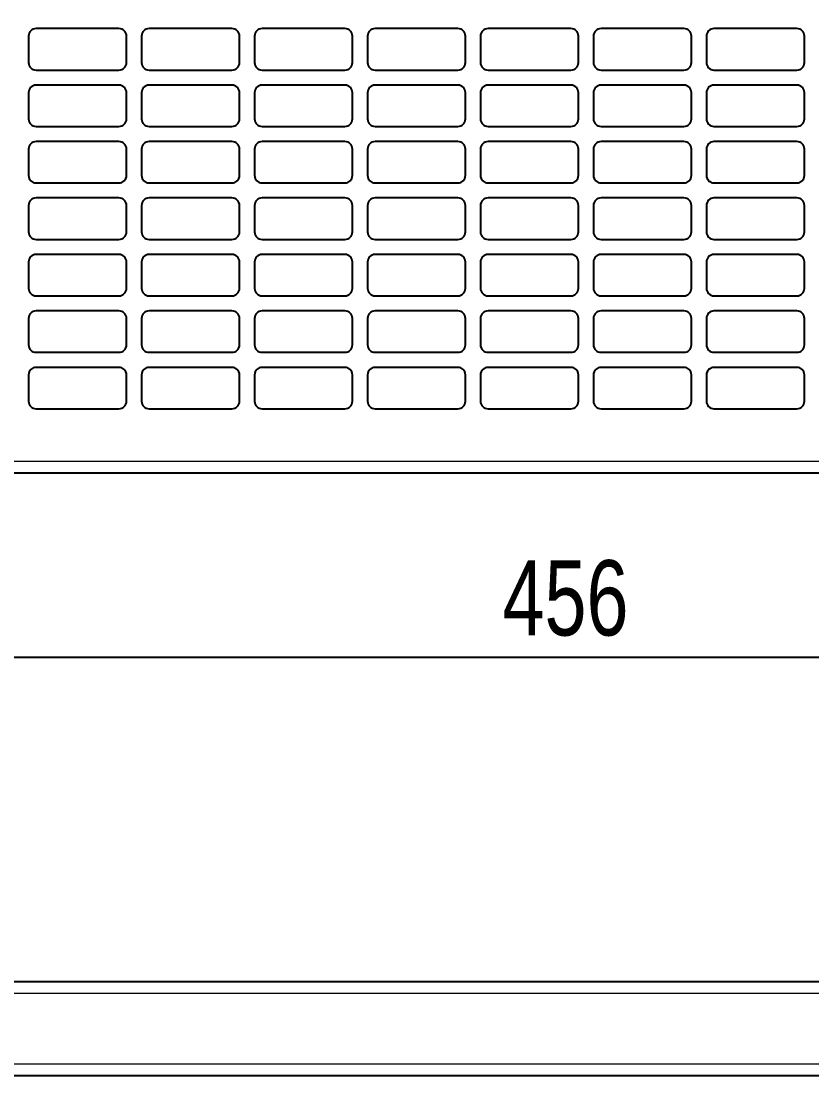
# Model space of a CAD drawing. Header units: millimetres. Extents: x -403 to 1106, y 650 to 1898.
# Drawn here: x -204.6 to 5.4, y 702.1 to 982.4 of the extents above; entities that cross this region are included whole.
import ezdxf

# ---------------------------------------------------------------- set-up
doc = ezdxf.new("R2010")
doc.units = ezdxf.units.MM
doc.layers.add('FORMAT', color=7, linetype='Continuous')
doc.styles.add('SLDTEXTSTYLE0', font='TXT', dxfattribs={"width": 0.75})
doc.dimstyles.new('SLDDIMSTYLE0', dxfattribs={"dimtxt": 20, "dimasz": 10, "dimexe": 0, "dimexo": 0.0625, "dimgap": 5, "dimtad": 2, "dimdec": 1, "dimrnd": 1e-09, "dimzin": 12, "dimdsep": 46, "dimtxsty": 'SLDTEXTSTYLE0', "dimsah": 1, "dimcen": 0.09, "dimadec": 0, "dimazin": 3, "dimtfac": 1, "dimtofl": 0, "dimtmove": 0, "dimatfit": 3, "dimfxl": 0, "dimfrac": 2, "dimtolj": 1, "dimtzin": 12, "dimarcsym": 0})

# ---------------------------------------------------------------- blocks, each defined once
blk = doc.blocks.new('_D_4')
at = {"layer": 'FORMAT'}
for p, q in [((-282.6, 1303.85), (-282.6, 812.36)), ((173.4, 1303.85), (173.4, 812.36)), ((-282.6, 813.36), (173.4, 813.36))]:
    blk.add_line(p, q, dxfattribs=at)
for points in [[(-282.6, 813.36), (-272.6, 811.82), (-272.6, 814.9)], [(173.4, 813.36), (163.4, 814.9), (163.4, 811.82)]]:
    blk.add_solid(points, dxfattribs=at)
at = {"layer": 'FORMAT', "insert": (-76.76, 839.14), "char_height": 20, "attachment_point": 1, "style": 'SLDTEXTSTYLE0'}
blk.add_mtext('456', dxfattribs=at)

msp = doc.modelspace()

# ---------------------------------------------------------------- linework, layer by layer
at = {"color": 7, "linetype": 'Continuous', "lineweight": 25}
for p, q in [((-202.6, 978.36), (-202.6, 971.36)), ((-178.6, 980.36), (-200.6, 980.36)), ((-176.6, 971.36), (-176.6, 978.36)), ((-172.6, 978.36), (-172.6, 971.36)), ((-148.6, 980.36), (-170.6, 980.36)), ((-146.6, 971.36), (-146.6, 978.36)), ((-142.6, 978.36), (-142.6, 971.36)), ((-118.6, 980.36), (-140.6, 980.36)), ((-116.6, 971.36), (-116.6, 978.36)), ((-112.6, 978.36), (-112.6, 971.36)), ((-88.6, 980.36), (-110.6, 980.36)), ((-86.6, 971.36), (-86.6, 978.36)), ((-82.6, 978.36), (-82.6, 971.36)), ((-58.6, 980.36), (-80.6, 980.36)), ((-56.6, 971.36), (-56.6, 978.36)), ((-52.6, 978.36), (-52.6, 971.36)), ((-28.6, 980.36), (-50.6, 980.36)), ((-26.6, 971.36), (-26.6, 978.36)), ((-22.6, 978.36), (-22.6, 971.36)), ((1.4, 980.36), (-20.6, 980.36)), ((3.4, 971.36), (3.4, 978.36)), ((-200.6, 969.36), (-178.6, 969.36)), ((-170.6, 969.36), (-148.6, 969.36)), ((-140.6, 969.36), (-118.6, 969.36)), ((-110.6, 969.36), (-88.6, 969.36)), ((-80.6, 969.36), (-58.6, 969.36)), ((-50.6, 969.36), (-28.6, 969.36)), ((-20.6, 969.36), (1.4, 969.36)), ((-178.6, 965.36), (-200.6, 965.36)), ((-148.6, 965.36), (-170.6, 965.36)), ((-118.6, 965.36), (-140.6, 965.36)), ((-88.6, 965.36), (-110.6, 965.36)), ((-58.6, 965.36), (-80.6, 965.36)), ((-28.6, 965.36), (-50.6, 965.36)), ((1.4, 965.36), (-20.6, 965.36)), ((-202.6, 963.36), (-202.6, 956.36)), ((-176.6, 956.36), (-176.6, 963.36)), ((-172.6, 963.36), (-172.6, 956.36)), ((-146.6, 956.36), (-146.6, 963.36)), ((-142.6, 963.36), (-142.6, 956.36)), ((-116.6, 956.36), (-116.6, 963.36)), ((-112.6, 963.36), (-112.6, 956.36)), ((-86.6, 956.36), (-86.6, 963.36)), ((-82.6, 963.36), (-82.6, 956.36)), ((-56.6, 956.36), (-56.6, 963.36)), ((-52.6, 963.36), (-52.6, 956.36)), ((-26.6, 956.36), (-26.6, 963.36)), ((-22.6, 963.36), (-22.6, 956.36)), ((3.4, 956.36), (3.4, 963.36)), ((-200.6, 954.36), (-178.6, 954.36)), ((-170.6, 954.36), (-148.6, 954.36)), ((-140.6, 954.36), (-118.6, 954.36)), ((-110.6, 954.36), (-88.6, 954.36)), ((-80.6, 954.36), (-58.6, 954.36)), ((-50.6, 954.36), (-28.6, 954.36)), ((-20.6, 954.36), (1.4, 954.36)), ((-178.6, 950.36), (-200.6, 950.36)), ((-148.6, 950.36), (-170.6, 950.36)), ((-118.6, 950.36), (-140.6, 950.36)), ((-88.6, 950.36), (-110.6, 950.36)), ((-58.6, 950.36), (-80.6, 950.36)), ((-28.6, 950.36), (-50.6, 950.36)), ((1.4, 950.36), (-20.6, 950.36)), ((-202.6, 948.36), (-202.6, 941.36)), ((-176.6, 941.36), (-176.6, 948.36)), ((-172.6, 948.36), (-172.6, 941.36)), ((-146.6, 941.36), (-146.6, 948.36)), ((-142.6, 948.36), (-142.6, 941.36)), ((-116.6, 941.36), (-116.6, 948.36)), ((-112.6, 948.36), (-112.6, 941.36)), ((-86.6, 941.36), (-86.6, 948.36)), ((-82.6, 948.36), (-82.6, 941.36)), ((-56.6, 941.36), (-56.6, 948.36)), ((-52.6, 948.36), (-52.6, 941.36)), ((-26.6, 941.36), (-26.6, 948.36)), ((-22.6, 948.36), (-22.6, 941.36)), ((3.4, 941.36), (3.4, 948.36)), ((-200.6, 939.36), (-178.6, 939.36)), ((-170.6, 939.36), (-148.6, 939.36)), ((-140.6, 939.36), (-118.6, 939.36)), ((-110.6, 939.36), (-88.6, 939.36)), ((-80.6, 939.36), (-58.6, 939.36)), ((-50.6, 939.36), (-28.6, 939.36)), ((-20.6, 939.36), (1.4, 939.36)), ((-202.6, 933.36), (-202.6, 926.36)), ((-178.6, 935.36), (-200.6, 935.36)), ((-176.6, 926.36), (-176.6, 933.36)), ((-172.6, 933.36), (-172.6, 926.36)), ((-148.6, 935.36), (-170.6, 935.36)), ((-146.6, 926.36), (-146.6, 933.36)), ((-142.6, 933.36), (-142.6, 926.36)), ((-118.6, 935.36), (-140.6, 935.36)), ((-116.6, 926.36), (-116.6, 933.36)), ((-112.6, 933.36), (-112.6, 926.36)), ((-88.6, 935.36), (-110.6, 935.36)), ((-86.6, 926.36), (-86.6, 933.36)), ((-82.6, 933.36), (-82.6, 926.36)), ((-58.6, 935.36), (-80.6, 935.36)), ((-56.6, 926.36), (-56.6, 933.36)), ((-52.6, 933.36), (-52.6, 926.36)), ((-28.6, 935.36), (-50.6, 935.36)), ((-26.6, 926.36), (-26.6, 933.36)), ((-22.6, 933.36), (-22.6, 926.36)), ((1.4, 935.36), (-20.6, 935.36)), ((3.4, 926.36), (3.4, 933.36)), ((-200.6, 924.36), (-178.6, 924.36)), ((-170.6, 924.36), (-148.6, 924.36)), ((-140.6, 924.36), (-118.6, 924.36)), ((-110.6, 924.36), (-88.6, 924.36)), ((-80.6, 924.36), (-58.6, 924.36)), ((-50.6, 924.36), (-28.6, 924.36)), ((-20.6, 924.36), (1.4, 924.36)), ((-178.6, 920.36), (-200.6, 920.36)), ((-148.6, 920.36), (-170.6, 920.36)), ((-118.6, 920.36), (-140.6, 920.36)), ((-88.6, 920.36), (-110.6, 920.36)), ((-58.6, 920.36), (-80.6, 920.36)), ((-28.6, 920.36), (-50.6, 920.36)), ((1.4, 920.36), (-20.6, 920.36)), ((-202.6, 918.36), (-202.6, 911.36)), ((-176.6, 911.36), (-176.6, 918.36)), ((-172.6, 918.36), (-172.6, 911.36)), ((-146.6, 911.36), (-146.6, 918.36)), ((-142.6, 918.36), (-142.6, 911.36)), ((-116.6, 911.36), (-116.6, 918.36)), ((-112.6, 918.36), (-112.6, 911.36)), ((-86.6, 911.36), (-86.6, 918.36)), ((-82.6, 918.36), (-82.6, 911.36)), ((-56.6, 911.36), (-56.6, 918.36)), ((-52.6, 918.36), (-52.6, 911.36)), ((-26.6, 911.36), (-26.6, 918.36)), ((-22.6, 918.36), (-22.6, 911.36)), ((3.4, 911.36), (3.4, 918.36)), ((-200.6, 909.36), (-178.6, 909.36)), ((-170.6, 909.36), (-148.6, 909.36)), ((-140.6, 909.36), (-118.6, 909.36)), ((-110.6, 909.36), (-88.6, 909.36)), ((-80.6, 909.36), (-58.6, 909.36)), ((-50.6, 909.36), (-28.6, 909.36)), ((-20.6, 909.36), (1.4, 909.36)), ((-178.6, 905.36), (-200.6, 905.36)), ((-148.6, 905.36), (-170.6, 905.36)), ((-118.6, 905.36), (-140.6, 905.36)), ((-88.6, 905.36), (-110.6, 905.36)), ((-58.6, 905.36), (-80.6, 905.36)), ((-28.6, 905.36), (-50.6, 905.36)), ((1.4, 905.36), (-20.6, 905.36)), ((-202.6, 903.36), (-202.6, 896.36)), ((-176.6, 896.36), (-176.6, 903.36)), ((-172.6, 903.36), (-172.6, 896.36)), ((-146.6, 896.36), (-146.6, 903.36)), ((-142.6, 903.36), (-142.6, 896.36)), ((-116.6, 896.36), (-116.6, 903.36)), ((-112.6, 903.36), (-112.6, 896.36)), ((-86.6, 896.36), (-86.6, 903.36)), ((-82.6, 903.36), (-82.6, 896.36)), ((-56.6, 896.36), (-56.6, 903.36)), ((-52.6, 903.36), (-52.6, 896.36)), ((-26.6, 896.36), (-26.6, 903.36)), ((-22.6, 903.36), (-22.6, 896.36)), ((3.4, 896.36), (3.4, 903.36)), ((-200.6, 894.36), (-178.6, 894.36)), ((-170.6, 894.36), (-148.6, 894.36)), ((-140.6, 894.36), (-118.6, 894.36)), ((-110.6, 894.36), (-88.6, 894.36)), ((-80.6, 894.36), (-58.6, 894.36)), ((-50.6, 894.36), (-28.6, 894.36)), ((-20.6, 894.36), (1.4, 894.36)), ((-202.6, 888.36), (-202.6, 881.36)), ((-178.6, 890.36), (-200.6, 890.36)), ((-176.6, 881.36), (-176.6, 888.36)), ((-172.6, 888.36), (-172.6, 881.36)), ((-148.6, 890.36), (-170.6, 890.36)), ((-146.6, 881.36), (-146.6, 888.36)), ((-142.6, 888.36), (-142.6, 881.36)), ((-118.6, 890.36), (-140.6, 890.36)), ((-116.6, 881.36), (-116.6, 888.36)), ((-112.6, 888.36), (-112.6, 881.36)), ((-88.6, 890.36), (-110.6, 890.36)), ((-86.6, 881.36), (-86.6, 888.36)), ((-82.6, 888.36), (-82.6, 881.36)), ((-58.6, 890.36), (-80.6, 890.36)), ((-56.6, 881.36), (-56.6, 888.36)), ((-52.6, 888.36), (-52.6, 881.36)), ((-28.6, 890.36), (-50.6, 890.36)), ((-26.6, 881.36), (-26.6, 888.36)), ((-22.6, 888.36), (-22.6, 881.36)), ((1.4, 890.36), (-20.6, 890.36)), ((3.4, 881.36), (3.4, 888.36)), ((-200.6, 879.36), (-178.6, 879.36)), ((-170.6, 879.36), (-148.6, 879.36)), ((-140.6, 879.36), (-118.6, 879.36)), ((-110.6, 879.36), (-88.6, 879.36)), ((-80.6, 879.36), (-58.6, 879.36)), ((-50.6, 879.36), (-28.6, 879.36)), ((-20.6, 879.36), (1.4, 879.36)), ((-254.65, 862.35), (145.95, 862.35)), ((159.9, 727.13), (-269.1, 727.13)), ((157.05, 702.13), (-266.15, 702.13))]:
    msp.add_line(p, q, dxfattribs=at)
at = {"color": 8, "linetype": 'Continuous', "lineweight": 18}
for p, q in [((-254.65, 865.45), (145.95, 865.45)), ((159.9, 724.03), (-269.1, 724.03)), ((157.38, 705.23), (-266.47, 705.23))]:
    msp.add_line(p, q, dxfattribs=at)
at = {"color": 7, "linetype": 'Continuous', "lineweight": 25}
for centre, start, end in [((-200.6, 978.36), 90, 180), ((-178.6, 978.36), 0, 90), ((-170.6, 978.36), 90, 180), ((-148.6, 978.36), 0, 90), ((-140.6, 978.36), 90, 180), ((-118.6, 978.36), 0, 90), ((-110.6, 978.36), 90, 180), ((-88.6, 978.36), 0, 90), ((-80.6, 978.36), 90, 180), ((-58.6, 978.36), 0, 90), ((-50.6, 978.36), 90, 180), ((-28.6, 978.36), 0, 90), ((-20.6, 978.36), 90, 180), ((1.4, 978.36), 0, 90), ((-200.6, 971.36), 180, 270), ((-178.6, 971.36), 270, 0), ((-170.6, 971.36), 180, 270), ((-148.6, 971.36), 270, 0), ((-140.6, 971.36), 180, 270), ((-118.6, 971.36), 270, 0), ((-110.6, 971.36), 180, 270), ((-88.6, 971.36), 270, 0), ((-80.6, 971.36), 180, 270), ((-58.6, 971.36), 270, 0), ((-50.6, 971.36), 180, 270), ((-28.6, 971.36), 270, 0), ((-20.6, 971.36), 180, 270), ((1.4, 971.36), 270, 0), ((-200.6, 963.36), 90, 180), ((-178.6, 963.36), 0, 90), ((-170.6, 963.36), 90, 180), ((-148.6, 963.36), 0, 90), ((-140.6, 963.36), 90, 180), ((-118.6, 963.36), 0, 90), ((-110.6, 963.36), 90, 180), ((-88.6, 963.36), 0, 90), ((-80.6, 963.36), 90, 180), ((-58.6, 963.36), 0, 90), ((-50.6, 963.36), 90, 180), ((-28.6, 963.36), 0, 90), ((-20.6, 963.36), 90, 180), ((1.4, 963.36), 0, 90), ((-200.6, 956.36), 180, 270), ((-178.6, 956.36), 270, 0), ((-170.6, 956.36), 180, 270), ((-148.6, 956.36), 270, 0), ((-140.6, 956.36), 180, 270), ((-118.6, 956.36), 270, 0), ((-110.6, 956.36), 180, 270), ((-88.6, 956.36), 270, 0), ((-80.6, 956.36), 180, 270), ((-58.6, 956.36), 270, 0), ((-50.6, 956.36), 180, 270), ((-28.6, 956.36), 270, 0), ((-20.6, 956.36), 180, 270), ((1.4, 956.36), 270, 0), ((-200.6, 948.36), 90, 180), ((-178.6, 948.36), 0, 90), ((-170.6, 948.36), 90, 180), ((-148.6, 948.36), 0, 90), ((-140.6, 948.36), 90, 180), ((-118.6, 948.36), 0, 90), ((-110.6, 948.36), 90, 180), ((-88.6, 948.36), 0, 90), ((-80.6, 948.36), 90, 180), ((-58.6, 948.36), 0, 90), ((-50.6, 948.36), 90, 180), ((-28.6, 948.36), 0, 90), ((-20.6, 948.36), 90, 180), ((1.4, 948.36), 0, 90), ((-200.6, 941.36), 180, 270), ((-178.6, 941.36), 270, 0), ((-170.6, 941.36), 180, 270), ((-148.6, 941.36), 270, 0), ((-140.6, 941.36), 180, 270), ((-118.6, 941.36), 270, 0), ((-110.6, 941.36), 180, 270), ((-88.6, 941.36), 270, 0), ((-80.6, 941.36), 180, 270), ((-58.6, 941.36), 270, 0), ((-50.6, 941.36), 180, 270), ((-28.6, 941.36), 270, 0), ((-20.6, 941.36), 180, 270), ((1.4, 941.36), 270, 0), ((-200.6, 933.36), 90, 180), ((-178.6, 933.36), 0, 90), ((-170.6, 933.36), 90, 180), ((-148.6, 933.36), 0, 90), ((-140.6, 933.36), 90, 180), ((-118.6, 933.36), 0, 90), ((-110.6, 933.36), 90, 180), ((-88.6, 933.36), 0, 90), ((-80.6, 933.36), 90, 180), ((-58.6, 933.36), 0, 90), ((-50.6, 933.36), 90, 180), ((-28.6, 933.36), 0, 90), ((-20.6, 933.36), 90, 180), ((1.4, 933.36), 0, 90), ((-200.6, 926.36), 180, 270), ((-178.6, 926.36), 270, 0), ((-170.6, 926.36), 180, 270), ((-148.6, 926.36), 270, 0), ((-140.6, 926.36), 180, 270), ((-118.6, 926.36), 270, 0), ((-110.6, 926.36), 180, 270), ((-88.6, 926.36), 270, 0), ((-80.6, 926.36), 180, 270), ((-58.6, 926.36), 270, 0), ((-50.6, 926.36), 180, 270), ((-28.6, 926.36), 270, 0), ((-20.6, 926.36), 180, 270), ((1.4, 926.36), 270, 0), ((-200.6, 918.36), 90, 180), ((-178.6, 918.36), 0, 90), ((-170.6, 918.36), 90, 180), ((-148.6, 918.36), 0, 90), ((-140.6, 918.36), 90, 180), ((-118.6, 918.36), 0, 90), ((-110.6, 918.36), 90, 180), ((-88.6, 918.36), 0, 90), ((-80.6, 918.36), 90, 180), ((-58.6, 918.36), 0, 90), ((-50.6, 918.36), 90, 180), ((-28.6, 918.36), 0, 90), ((-20.6, 918.36), 90, 180), ((1.4, 918.36), 0, 90), ((-200.6, 911.36), 180, 270), ((-178.6, 911.36), 270, 0), ((-170.6, 911.36), 180, 270), ((-148.6, 911.36), 270, 0), ((-140.6, 911.36), 180, 270), ((-118.6, 911.36), 270, 0), ((-110.6, 911.36), 180, 270), ((-88.6, 911.36), 270, 0), ((-80.6, 911.36), 180, 270), ((-58.6, 911.36), 270, 0), ((-50.6, 911.36), 180, 270), ((-28.6, 911.36), 270, 0), ((-20.6, 911.36), 180, 270), ((1.4, 911.36), 270, 0), ((-200.6, 903.36), 90, 180), ((-178.6, 903.36), 0, 90), ((-170.6, 903.36), 90, 180), ((-148.6, 903.36), 0, 90), ((-140.6, 903.36), 90, 180), ((-118.6, 903.36), 0, 90), ((-110.6, 903.36), 90, 180), ((-88.6, 903.36), 0, 90), ((-80.6, 903.36), 90, 180), ((-58.6, 903.36), 0, 90), ((-50.6, 903.36), 90, 180), ((-28.6, 903.36), 0, 90), ((-20.6, 903.36), 90, 180), ((1.4, 903.36), 0, 90), ((-200.6, 896.36), 180, 270), ((-178.6, 896.36), 270, 0), ((-170.6, 896.36), 180, 270), ((-148.6, 896.36), 270, 0), ((-140.6, 896.36), 180, 270), ((-118.6, 896.36), 270, 0), ((-110.6, 896.36), 180, 270), ((-88.6, 896.36), 270, 0), ((-80.6, 896.36), 180, 270), ((-58.6, 896.36), 270, 0), ((-50.6, 896.36), 180, 270), ((-28.6, 896.36), 270, 0), ((-20.6, 896.36), 180, 270), ((1.4, 896.36), 270, 0), ((-200.6, 888.36), 90, 180), ((-178.6, 888.36), 0, 90), ((-170.6, 888.36), 90, 180), ((-148.6, 888.36), 0, 90), ((-140.6, 888.36), 90, 180), ((-118.6, 888.36), 0, 90), ((-110.6, 888.36), 90, 180), ((-88.6, 888.36), 0, 90), ((-80.6, 888.36), 90, 180), ((-58.6, 888.36), 0, 90), ((-50.6, 888.36), 90, 180), ((-28.6, 888.36), 0, 90), ((-20.6, 888.36), 90, 180), ((1.4, 888.36), 0, 90), ((-200.6, 881.36), 180, 270), ((-178.6, 881.36), 270, 0), ((-170.6, 881.36), 180, 270), ((-148.6, 881.36), 270, 0), ((-140.6, 881.36), 180, 270), ((-118.6, 881.36), 270, 0), ((-110.6, 881.36), 180, 270), ((-88.6, 881.36), 270, 0), ((-80.6, 881.36), 180, 270), ((-58.6, 881.36), 270, 0), ((-50.6, 881.36), 180, 270), ((-28.6, 881.36), 270, 0), ((-20.6, 881.36), 180, 270), ((1.4, 881.36), 270, 0)]:
    msp.add_arc(centre, 2, start, end, dxfattribs=at)

# ---------------------------------------------------------------- dimensions: what is measured, and where the dimension line sits
at = {"layer": 'FORMAT'}
dim = msp.add_linear_dim(base=(173.4, 813.36), p1=(-282.6, 1303.86), p2=(173.4, 1303.86), angle=0, dimstyle='SLDDIMSTYLE0', dxfattribs=at)
dim.commit()
dim.dimension.update_dxf_attribs({"geometry": '_D_4', "text_midpoint": (-54.6, 813.36), "dimtype": 160})

doc.saveas('drawing.dxf')
